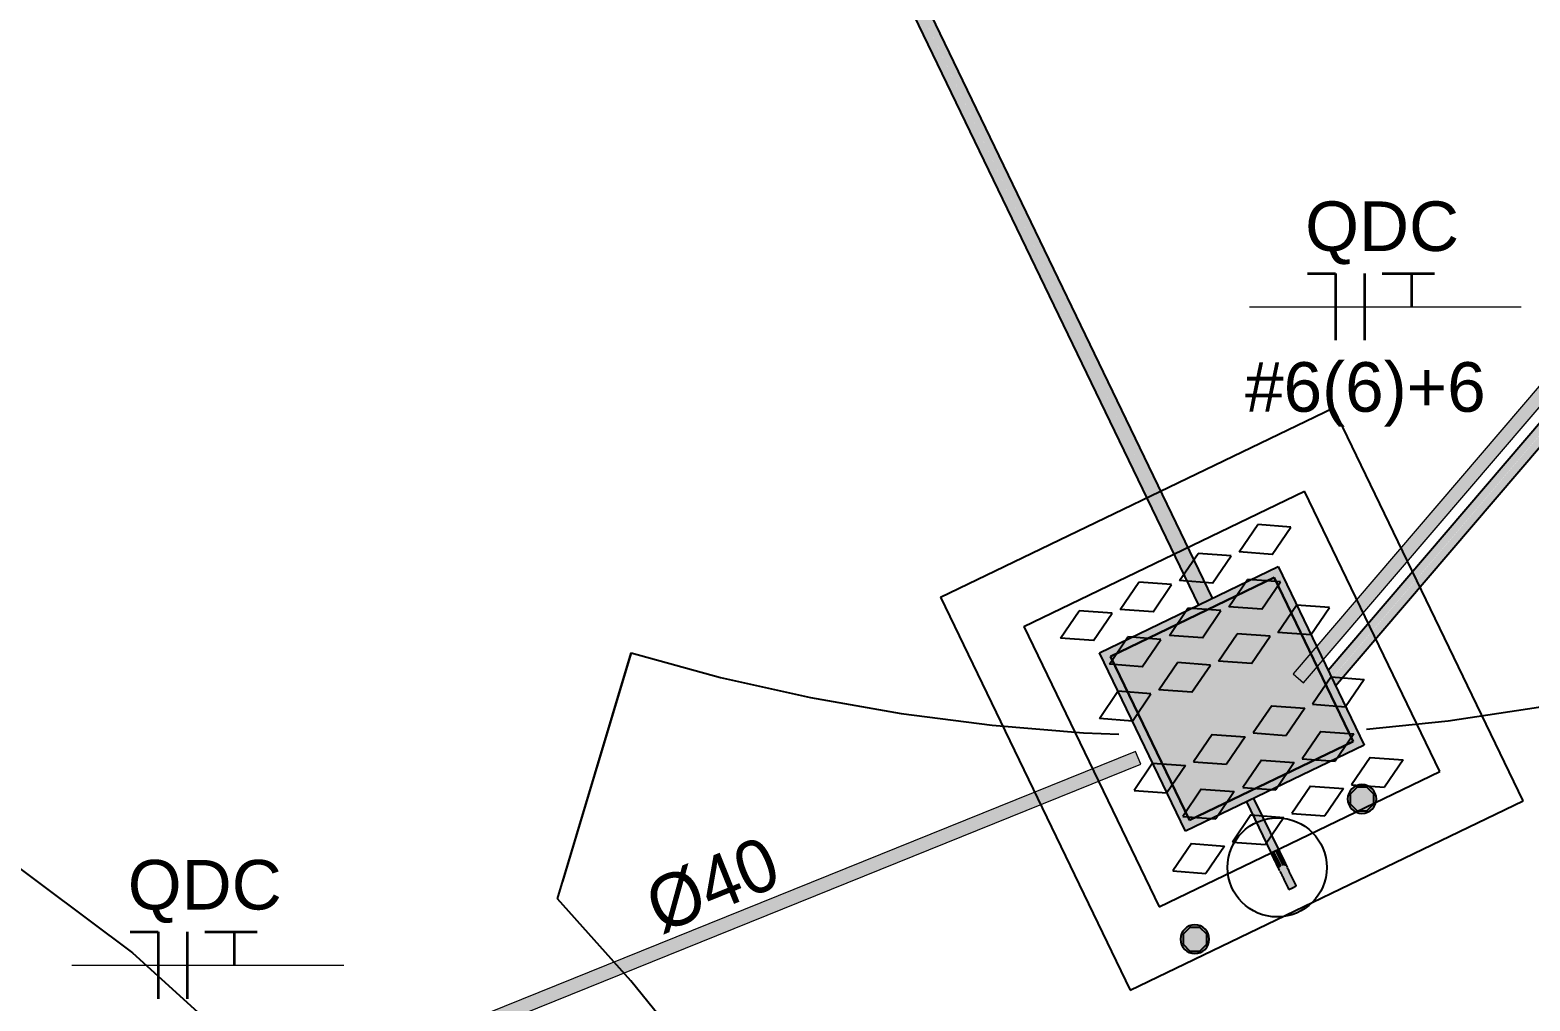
# Model space of a CAD drawing. Header units: metres. Extents: x 4 to 151, y -16 to 34.
# Drawn here: x 42.129 to 46.668, y 13.631 to 16.57 of the extents above; entities that cross this region are included whole.
import ezdxf

# ---------------------------------------------------------------- set-up
doc = ezdxf.new("R2010")
doc.units = ezdxf.units.M
doc.linetypes.add('IMPORT-_Tracejado pequeno', pattern=[2.25, 1.5, -0.75])
for name, color, linetype, lineweight in [('A-ANNO-NOTE', 7, 'Continuous', 9), ('Dispositivos elétricos', 7, 'Continuous', 50), ('E-ELE-QPM-IDEN', 7, 'Continuous', 9), ('E-POWR-CNDT', 7, 'Continuous', 25), ('E-POWR-CNDT-IDEN', 7, 'Continuous', 9), ('KIRYA - PAREDE', 7, 'Continuous', 35), ('KIRYA - PISO', 7, 'Continuous', 9)]:
    doc.layers.add(name, color=color, linetype=linetype, lineweight=lineweight)
doc.layers.add('Base Revit Coremas_dwg', color=7, linetype='Continuous', lineweight=9, true_color=0x767676)
doc.styles.add('Arial_2', font='arial.ttf', dxfattribs={"height": 0.15})
doc.styles.add('Century Gothic_4', font='GOTHIC.TTF', dxfattribs={"height": 0.16})

# ---------------------------------------------------------------- blocks, each defined once
blk = doc.blocks.new('Caixa de Passagem no Passeio - Caixa de Passagem no Passeio 2-V6-PLANTA BAIXA - TÉRREO')
at = {"layer": 'Dispositivos elétricos', "lineweight": 25, "true_color": 0x82482d}
blk.add_hatch(color=27, dxfattribs=at).paths.add_polyline_path([(-0.3, -0.3), (0.3, -0.3), (0.2996, -0.0141), (0.275, -0.0251), (0.275, -0.275), (-0.275, -0.275), (-0.275, 0.275), (0.275, 0.275), (0.275, 0.0209), (0.3, 0.0319), (0.3, 0.3), (-0.3, 0.3), (-0.3, -0.2629)])
at = {"layer": 'Dispositivos elétricos', "lineweight": 25, "true_color": 0x5a6266}
blk.add_hatch(color=251, dxfattribs=at).paths.add_polyline_path([(-0.275, -0.275), (0.275, -0.275), (0.275, -0.0249), (0.2165, -0.0498), (0.2007, -0.0118), (0.275, 0.0209), (0.275, 0.275), (-0.275, 0.275), (-0.275, -0.1978)])
at = {"layer": 'Dispositivos elétricos', "color": 253, "lineweight": 25, "true_color": 0xababab}
for p, q in [((-0.3, -0.3), (-0.3, 0.3)), ((-0.3, 0.3), (0.3, 0.3)), ((-0.275, -0.275), (-0.275, 0.275)), ((-0.275, 0.275), (0.275, 0.275)), ((-0.275, 0.275), (-0.275, -0.275)), ((0.275, 0.275), (-0.275, 0.275)), ((0.275, 0.275), (0.275, -0.275)), ((0.275, -0.275), (0.275, 0.275)), ((0.3, 0.3), (0.3, -0.3)), ((0.3, -0.3), (-0.3, -0.3)), ((0.275, -0.275), (-0.275, -0.275)), ((-0.275, -0.275), (0.275, -0.275))]:
    blk.add_line(p, q, dxfattribs=at)
blk = doc.blocks.new('PVC Corrugado Amarelo_Caixa de Octogonal 4x4 - PVC Corrugado Amarelo_Caixa de Octogonal 4x4-2829200-PLANTA BAIXA - TÉRREO')
at = {"layer": 'Dispositivos elétricos', "lineweight": 25, "true_color": 0xffff00}
h = blk.add_hatch(color=2, dxfattribs=at)
h.paths.add_polyline_path([(0, -0.0435), (0.0148, -0.0405), (0.0242, -0.0358), (0.0308, -0.0308), (0.0377, -0.0217), (0.0423, -0.0093), (0.0435, 0), (0.0405, 0.0148), (0.0358, 0.0242), (0.0308, 0.0308), (0.0205, 0.0382), (0.0093, 0.0423), (-0.0032, 0.0431), (-0.0113, 0.042), (-0.0253, 0.0349), (-0.031, 0.0304), (-0.0377, 0.0218), (-0.0424, 0.0082), (-0.0435, 0), (-0.0405, -0.0148), (-0.0358, -0.0242), (-0.0276, -0.0332), (-0.0217, -0.0377), (-0.0082, -0.0424), (-0.0032, -0.0431)])
h.paths.add_polyline_path([(0.0032, -0.0358), (-0.0153, -0.0353), (-0.0358, -0.0142), (-0.0353, 0.0153), (-0.0148, 0.0358), (0.0148, 0.0358), (0.0358, 0.0148), (0.0358, -0.0148), (0.0142, -0.0358), (0.0062, -0.0358)])
blk.add_hatch(color=2, dxfattribs=at).paths.add_polyline_path([(0.0148, -0.0358), (0.0358, -0.0148), (0.0358, 0.0148), (0.0148, 0.0358), (-0.0148, 0.0358), (-0.0358, 0.0148), (-0.0358, -0.0148), (-0.0148, -0.0358)])
at = {"layer": 'Dispositivos elétricos', "color": 253, "lineweight": 25, "true_color": 0xababab}
for p, q in [((-0.0148, 0.0358), (-0.0358, 0.0148)), ((-0.0358, 0.0148), (-0.0358, -0.0148)), ((0.0148, 0.0358), (-0.0148, 0.0358)), ((0.0358, 0.0148), (0.0148, 0.0358)), ((0.0358, -0.0148), (0.0358, 0.0148)), ((-0.0358, -0.0148), (-0.0148, -0.0358)), ((-0.0148, -0.0358), (0.0148, -0.0358)), ((0.0148, -0.0358), (0.0358, -0.0148))]:
    blk.add_line(p, q, dxfattribs=at)
for start, end in [(360, 180), (180, 360)]:
    blk.add_arc((0, 0), 0.0435, start, end, dxfattribs=at)
blk = doc.blocks.new('ELE_PRAÇA_COREMAS_rvt-1-PLANTA BAIXA - TÉRREO')
at = {"layer": 'E-POWR-CNDT', "lineweight": 5, "true_color": 0xbcbcbc}
for points in [[(22.6342, 14.6081), (29.2131, 22.31), (29.2019, 22.3333), (22.6233, 14.6306), (22.6327, 14.6112)], [(22.6454, 14.5848), (29.224, 22.2875), (29.2131, 22.31), (22.6344, 14.6076), (22.645, 14.5856)], [(22.2302, 14.8295), (22.2516, 14.8398), (20.561, 18.3446), (20.5398, 18.3344), (22.2179, 14.8551)], [(22.2516, 14.8398), (22.2729, 14.8501), (20.5817, 18.3546), (20.5612, 18.3447), (22.2442, 14.8551)]]:
    blk.add_hatch(color=9, dxfattribs=at).paths.add_polyline_path(points)
at = {"layer": 'E-POWR-CNDT', "lineweight": 5, "true_color": 0xffd4ab}
for points in [[(22.4506, 14.0785), (22.4619, 14.0839), (22.3871, 14.2391), (22.3758, 14.2336), (22.4506, 14.0787)], [(22.4619, 14.0839), (22.4728, 14.0902), (22.3973, 14.244), (22.3871, 14.2391), (22.459, 14.09)], [(22.4757, 14.0273), (22.4759, 14.0348), (22.4802, 14.0385), (22.4825, 14.0413), (22.4613, 14.0825), (22.4511, 14.0776), (22.4752, 14.0282)], [(22.4977, 14.0379), (22.4893, 14.0549), (22.4722, 14.0878), (22.4623, 14.083), (22.484, 14.0406), (22.4893, 14.0415), (22.4955, 14.0393), (22.4974, 14.0381)], [(22.5032, 13.9695), (22.5145, 13.975), (22.483, 14.0403), (22.4781, 14.036), (22.4766, 14.0331), (22.477, 14.0282), (22.4761, 14.0267), (22.4788, 14.022), (22.4891, 13.9988), (22.5031, 13.9697)], [(22.5145, 13.975), (22.5253, 13.9811), (22.5006, 14.0314), (22.4979, 14.0372), (22.4954, 14.0393), (22.4922, 14.0393), (22.488, 14.0414), (22.483, 14.0403), (22.5138, 13.9764)]]:
    blk.add_hatch(color=41, dxfattribs=at).paths.add_polyline_path(points)
h = blk.add_hatch(color=41, dxfattribs=at)
h.paths.add_polyline_path([(22.4761, 14.0267), (22.4771, 14.0305), (22.4761, 14.0305), (22.476, 14.0282)])
h.paths.add_polyline_path([(22.4922, 14.0393), (22.4935, 14.0403), (22.4893, 14.0415), (22.4922, 14.0393)])
at = {"layer": 'A-ANNO-NOTE', "color": 253, "lineweight": 25, "true_color": 0xababab}
for p, q in [((21.4502, 14.853), (22.6392, 15.4265)), ((23.2126, 14.2375), (22.6392, 15.4265)), ((21.7024, 14.765), (22.5511, 15.1743)), ((22.9604, 14.3256), (22.5511, 15.1743)), ((22.3535, 14.9902), (22.4098, 15.0728)), ((22.5095, 15.0654), (22.4098, 15.0728)), ((22.4532, 14.9828), (22.5095, 15.0654)), ((22.1733, 14.9033), (22.2296, 14.9859)), ((22.3294, 14.9785), (22.2296, 14.9859)), ((22.2731, 14.8959), (22.3294, 14.9785)), ((22.4532, 14.9828), (22.3535, 14.9902)), ((21.9932, 14.8164), (22.0495, 14.8991)), ((22.1492, 14.8916), (22.0495, 14.8991)), ((22.0929, 14.809), (22.1492, 14.8916)), ((22.2731, 14.8959), (22.1733, 14.9033)), ((22.3224, 14.8245), (22.3786, 14.9072)), ((22.4784, 14.8997), (22.3786, 14.9072)), ((22.4221, 14.8171), (22.4784, 14.8997)), ((21.4502, 14.853), (22.0237, 13.6641)), ((21.8131, 14.7295), (21.8693, 14.8122)), ((21.9691, 14.8048), (21.8693, 14.8122)), ((21.9128, 14.7221), (21.9691, 14.8048)), ((22.0929, 14.809), (21.9932, 14.8164)), ((22.1424, 14.7377), (22.1987, 14.8204)), ((22.2985, 14.813), (22.1987, 14.8204)), ((22.2422, 14.7303), (22.2985, 14.813)), ((22.4221, 14.8171), (22.3224, 14.8245)), ((22.471, 14.7466), (22.5273, 14.8292)), ((22.627, 14.8218), (22.5273, 14.8292)), ((22.5707, 14.7391), (22.627, 14.8218)), ((21.7024, 14.765), (22.1117, 13.9162)), ((21.9128, 14.7221), (21.8131, 14.7295)), ((21.9608, 14.6501), (22.0171, 14.7328)), ((22.1168, 14.7254), (22.0171, 14.7328)), ((22.0605, 14.6427), (22.1168, 14.7254)), ((22.2422, 14.7303), (22.1424, 14.7377)), ((22.2908, 14.6597), (22.3471, 14.7423)), ((22.4469, 14.7349), (22.3471, 14.7423)), ((22.3906, 14.6523), (22.4469, 14.7349)), ((22.5707, 14.7391), (22.471, 14.7466)), ((22.3906, 14.6523), (22.2908, 14.6597)), ((22.0605, 14.6427), (21.9608, 14.6501)), ((22.1107, 14.5728), (22.167, 14.6554)), ((22.2667, 14.648), (22.167, 14.6554)), ((22.2104, 14.5654), (22.2667, 14.648)), ((21.9306, 14.4859), (21.9868, 14.5686)), ((22.0866, 14.5612), (21.9868, 14.5686)), ((22.2104, 14.5654), (22.1107, 14.5728)), ((22.6321, 14.6118), (22.5758, 14.5292)), ((22.6321, 14.6118), (22.7318, 14.6044)), ((22.7318, 14.6044), (22.6756, 14.5218)), ((22.0303, 14.4785), (22.0866, 14.5612)), ((22.452, 14.525), (22.3957, 14.4423)), ((22.452, 14.525), (22.5517, 14.5175)), ((22.5758, 14.5292), (22.6756, 14.5218)), ((22.0303, 14.4785), (21.9306, 14.4859)), ((22.5517, 14.5175), (22.4954, 14.4349)), ((22.2718, 14.4381), (22.2155, 14.3554)), ((22.2718, 14.4381), (22.3716, 14.4307)), ((22.3957, 14.4423), (22.4954, 14.4349)), ((22.6006, 14.447), (22.5443, 14.3643)), ((22.6006, 14.447), (22.7003, 14.4396)), ((22.7003, 14.4396), (22.644, 14.3569)), ((22.3716, 14.4307), (22.3153, 14.348)), ((22.0917, 14.3512), (22.0354, 14.2685)), ((22.0917, 14.3512), (22.1914, 14.3438)), ((22.1914, 14.3438), (22.1351, 14.2611)), ((22.2155, 14.3554), (22.3153, 14.348)), ((22.4207, 14.3602), (22.3644, 14.2776)), ((22.4207, 14.3602), (22.5204, 14.3528)), ((22.5204, 14.3528), (22.4641, 14.2702)), ((22.5443, 14.3643), (22.644, 14.3569)), ((22.7496, 14.3682), (22.6933, 14.2856)), ((22.7496, 14.3682), (22.8493, 14.3608)), ((22.8493, 14.3608), (22.793, 14.2782)), ((22.1117, 13.9162), (22.9604, 14.3256)), ((22.0354, 14.2685), (22.1351, 14.2611)), ((22.239, 14.2726), (22.1828, 14.19)), ((22.239, 14.2726), (22.3388, 14.2652)), ((22.3388, 14.2652), (22.2825, 14.1826)), ((22.3644, 14.2776), (22.4641, 14.2702)), ((22.5695, 14.2813), (22.5132, 14.1987)), ((22.5695, 14.2813), (22.6692, 14.2739)), ((22.6692, 14.2739), (22.6129, 14.1913)), ((22.6933, 14.2856), (22.793, 14.2782)), ((22.0237, 13.6641), (23.2126, 14.2375)), ((22.1828, 14.19), (22.2825, 14.1826)), ((22.3893, 14.1945), (22.333, 14.1118)), ((22.3893, 14.1945), (22.489, 14.187)), ((22.489, 14.187), (22.4328, 14.1044)), ((22.5132, 14.1987), (22.6129, 14.1913)), ((22.2092, 14.1076), (22.1529, 14.0249)), ((22.2092, 14.1076), (22.3089, 14.1002)), ((22.3089, 14.1002), (22.2526, 14.0175)), ((22.333, 14.1118), (22.4328, 14.1044)), ((22.1529, 14.0249), (22.2526, 14.0175))]:
    blk.add_line(p, q, dxfattribs=at)
at = {"layer": 'E-POWR-CNDT', "color": 21, "true_color": 0xffabab}
for p, q in [((29.2019, 22.3333), (22.6229, 14.6314)), ((22.6454, 14.5848), (29.2244, 22.2866)), ((22.2729, 14.8501), (20.5825, 18.355)), ((20.5398, 18.3344), (22.2302, 14.8295))]:
    blk.add_line(p, q, dxfattribs=at)
at = {"layer": 'E-POWR-CNDT', "color": 253, "true_color": 0xababab}
for p, q in [((22.3758, 14.2336), (22.4506, 14.0785)), ((22.4732, 14.0894), (22.3984, 14.2445)), ((22.4506, 14.0785), (22.4511, 14.0776)), ((22.4736, 14.0885), (22.4732, 14.0894)), ((22.5149, 13.9741), (22.5262, 13.9795)), ((22.5262, 13.9795), (22.5257, 13.9804)), ((22.5032, 13.9695), (22.5036, 13.9686)), ((22.5036, 13.9686), (22.5149, 13.9741))]:
    blk.add_line(p, q, dxfattribs=at)
at = {"layer": 'E-POWR-CNDT', "color": 253, "true_color": 0xababab, "flags": 128}
for points in [[(22.4761, 14.0257), (22.4758, 14.0263), (22.4755, 14.027), (22.4751, 14.0278), (22.4747, 14.0287), (22.4742, 14.0297), (22.4737, 14.0307), (22.4732, 14.0318), (22.4726, 14.033), (22.472, 14.0343), (22.4714, 14.0356), (22.4707, 14.037), (22.47, 14.0384), (22.4692, 14.04), (22.4685, 14.0415), (22.4677, 14.0432), (22.4669, 14.0449), (22.466, 14.0466), (22.4652, 14.0484), (22.4643, 14.0503), (22.4634, 14.0521), (22.4624, 14.0541), (22.4615, 14.056), (22.4605, 14.058), (22.4595, 14.0601), (22.4586, 14.0621), (22.4576, 14.0642), (22.4565, 14.0663), (22.4555, 14.0684), (22.4545, 14.0706), (22.4534, 14.0727), (22.4524, 14.0749), (22.4514, 14.077), (22.4511, 14.0776)], [(22.4736, 14.0885), (22.4746, 14.0863), (22.4757, 14.0842), (22.4767, 14.082), (22.4778, 14.0799), (22.4788, 14.0777), (22.4798, 14.0756), (22.4808, 14.0735), (22.4818, 14.0715), (22.4828, 14.0694), (22.4838, 14.0674), (22.4847, 14.0655), (22.4856, 14.0635), (22.4866, 14.0616), (22.4874, 14.0598), (22.4883, 14.058), (22.4892, 14.0562), (22.49, 14.0545), (22.4908, 14.0528), (22.4916, 14.0512), (22.4923, 14.0497), (22.493, 14.0482), (22.4937, 14.0468), (22.4943, 14.0455), (22.495, 14.0442), (22.4955, 14.043), (22.4961, 14.0419), (22.4966, 14.0408), (22.4971, 14.0398), (22.4975, 14.0389), (22.4979, 14.0381), (22.4983, 14.0374), (22.4986, 14.0367)], [(22.4771, 14.0236), (22.4772, 14.0235), (22.4772, 14.0234), (22.4773, 14.0232), (22.4775, 14.0229), (22.4777, 14.0225), (22.4779, 14.022), (22.4782, 14.0215), (22.4785, 14.0208), (22.4788, 14.0201), (22.4792, 14.0193), (22.4796, 14.0184), (22.4801, 14.0175), (22.4806, 14.0164), (22.4811, 14.0153), (22.4817, 14.0141), (22.4823, 14.0129), (22.4829, 14.0115), (22.4836, 14.0102), (22.4843, 14.0087), (22.4851, 14.0072), (22.4858, 14.0056), (22.4866, 14.004), (22.4874, 14.0023), (22.4883, 14.0005), (22.4891, 13.9987), (22.49, 13.9969), (22.4909, 13.995), (22.4919, 13.9931), (22.4928, 13.9911), (22.4938, 13.9891), (22.4947, 13.9871), (22.4957, 13.985), (22.4967, 13.9829), (22.4978, 13.9808), (22.4988, 13.9787), (22.4998, 13.9766), (22.5009, 13.9744), (22.5019, 13.9723), (22.5029, 13.9701), (22.5032, 13.9695)], [(22.5257, 13.9804), (22.5247, 13.9825), (22.5236, 13.9847), (22.5226, 13.9869), (22.5216, 13.989), (22.5206, 13.9911), (22.5195, 13.9932), (22.5185, 13.9953), (22.5175, 13.9974), (22.5165, 13.9994), (22.5156, 14.0014), (22.5146, 14.0034), (22.5137, 14.0053), (22.5128, 14.0072), (22.5119, 14.0091), (22.511, 14.0109), (22.5102, 14.0127), (22.5093, 14.0144), (22.5085, 14.016), (22.5078, 14.0176), (22.507, 14.0192), (22.5063, 14.0206), (22.5056, 14.022), (22.505, 14.0234), (22.5044, 14.0247), (22.5038, 14.0259), (22.5033, 14.027), (22.5027, 14.028), (22.5023, 14.029), (22.5018, 14.0299), (22.5014, 14.0308), (22.5011, 14.0315), (22.5008, 14.0322), (22.5005, 14.0327), (22.5002, 14.0332), (22.5, 14.0336), (22.4999, 14.034), (22.4998, 14.0342), (22.4997, 14.0344), (22.4997, 14.0344), (22.4997, 14.0344)]]:
    blk.add_lwpolyline(points, dxfattribs=at)
at = {"layer": 'Dispositivos elétricos', "color": 253, "lineweight": 25, "true_color": 0xababab, "rotation": 25.74813270138812}
blk.add_blockref('Caixa de Passagem no Passeio - Caixa de Passagem no Passeio 2-V6-PLANTA BAIXA - TÉRREO', (22.3314, 14.5453), dxfattribs=at)
at = {"layer": 'Dispositivos elétricos', "color": 253, "lineweight": 25, "true_color": 0xababab}
for p in [(22.7251, 14.2426), (22.2195, 13.8184)]:
    blk.add_blockref('PVC Corrugado Amarelo_Caixa de Octogonal 4x4 - PVC Corrugado Amarelo_Caixa de Octogonal 4x4-2829200-PLANTA BAIXA - TÉRREO', p, dxfattribs=at)
blk = doc.blocks.new('Base Revit Coremas_dwg-8208185-PLANTA BAIXA - TÉRREO')
at = {"layer": 'KIRYA - PAREDE', "color": 254, "linetype": 'IMPORT-_Tracejado pequeno', "lineweight": 25, "true_color": 0xe3e3e3}
blk.add_circle((22.4686, 14.0356), 0.15, dxfattribs=at)
blk.add_circle((22.4686, 14.0356), 0.15, dxfattribs=at)
at = {"layer": 'KIRYA - PISO', "color": 254, "linetype": 'IMPORT-_Tracejado pequeno', "lineweight": 25, "true_color": 0xe3e3e3, "flags": 128}
blk.add_lwpolyline([(20.2908, 13.9401), (20.5141, 14.6848)], close=True, dxfattribs=at)
at = {"layer": 'KIRYA - PISO', "color": 254, "linetype": 'IMPORT-_Tracejado pequeno', "lineweight": 25, "true_color": 0xe3e3e3}
for radius in [6, 6, 5, 5]:
    blk.add_circle((15.1891, 9.1472), radius, dxfattribs=at)
for centre, radius, start, end in [((22.2366, 20.4323), 6, 253.31616, 295.74813), ((22.2366, 20.4323), 6, 253.31616, 295.74813), ((15.1891, 9.1472), 7, 360, 43.21246), ((15.1891, 9.1472), 7, 360, 43.21246)]:
    blk.add_arc(centre, radius, start, end, dxfattribs=at)
blk = doc.blocks.new('Fiação_Tag Paineis - 2_ FNT-3068468-PLANTA BAIXA - TÉRREO')
at = {"layer": 'E-ELE-QPM-IDEN', "color": 5, "lineweight": 35, "true_color": 0x0000ff}
for p, q in [((-0.002268, -0.001642), (-0.001419, -0.001642)), ((-0.001419, -0.001642), (-0.001419, -0.003664))]:
    blk.add_line(p, q, dxfattribs=at)
at = {"layer": 'E-ELE-QPM-IDEN', "color": 1, "lineweight": 35, "true_color": 0xff0000}
blk.add_line((-0.000546, -0.001642), (-0.000546, -0.003664), dxfattribs=at)
at = {"layer": 'E-ELE-QPM-IDEN', "color": 94, "lineweight": 35, "true_color": 0x009f00}
for p, q in [((-0.000013, -0.001642), (0.001577, -0.001642)), ((0.000879, -0.001642), (0.000879, -0.002653))]:
    blk.add_line(p, q, dxfattribs=at)
at = {"layer": 'E-ELE-QPM-IDEN'}
blk.add_line((-0.004029, -0.002653), (0.004194, -0.002653), dxfattribs=at)

msp = doc.modelspace()

# ---------------------------------------------------------------- hatches: boundary and pattern name
at = {"layer": 'E-POWR-CNDT', "lineweight": 5, "true_color": 0x353535}
h = msp.add_hatch(color=250, dxfattribs=at)
h.paths.add_polyline_path([(45.967, 14.6076), (52.7064, 22.4918), (52.6901, 22.5049), (45.9516, 14.6208), (45.9629, 14.6112)])
h.paths.add_polyline_path([(45.9557, 14.6256), (45.9557, 14.6256), (45.959, 14.6295)])
msp.add_hatch(color=250, dxfattribs=at).paths.add_polyline_path([(45.9829, 14.594), (52.7218, 22.4786), (52.7064, 22.4918), (45.967, 14.6076), (45.9824, 14.5945)])
h = msp.add_hatch(color=250, dxfattribs=at)
h.paths.add_polyline_path([(37.434, 11.1157), (40.3338, 12.2873), (40.3051, 12.2983), (37.4249, 11.1335), (37.4315, 11.1205)])
h.paths.add_polyline_path([(40.369, 12.3015), (45.4822, 14.3674), (45.4744, 14.3868), (40.3413, 12.3122), (40.3643, 12.3033)])
h = msp.add_hatch(color=250, dxfattribs=at)
h.paths.add_polyline_path([(37.4426, 11.0966), (40.3615, 12.2767), (40.3338, 12.2873), (37.4342, 11.1153), (37.4426, 11.0966)])
h.paths.add_polyline_path([(40.3976, 12.2905), (45.4898, 14.3486), (45.4822, 14.3674), (40.369, 12.3015), (40.3973, 12.2907)])

# ---------------------------------------------------------------- linework, layer by layer
at = {"layer": 'E-POWR-CNDT', "lineweight": 9}
for p, q in [((52.6905, 22.5054), (45.9511, 14.6212)), ((45.9829, 14.594), (52.7224, 22.4782)), ((45.9511, 14.6212), (45.9829, 14.594)), ((45.4744, 14.3868), (40.4762, 12.3675)), ((45.4901, 14.348), (45.4744, 14.3868)), ((40.5336, 12.3454), (45.4901, 14.348))]:
    msp.add_line(p, q, dxfattribs=at)

# ---------------------------------------------------------------- block references
at = {"lineweight": 5}
msp.add_blockref('ELE_PRAÇA_COREMAS_rvt-1-PLANTA BAIXA - TÉRREO', (23.4343, 0), dxfattribs=at)
at = {"layer": 'Base Revit Coremas_dwg', "color": 254, "linetype": 'IMPORT-_Tracejado pequeno', "lineweight": 25, "true_color": 0xe3e3e3}
msp.add_blockref('Base Revit Coremas_dwg-8208185-PLANTA BAIXA - TÉRREO', (23.4343, 0), dxfattribs=at)
at = {"layer": 'E-ELE-QPM-IDEN', "xscale": 99.99999999999993, "yscale": 99.99999999999993, "zscale": 99.99999999999993}
for p in [(46.2216, 15.9974), (42.6594, 14.0048)]:
    msp.add_blockref('Fiação_Tag Paineis - 2_ FNT-3068468-PLANTA BAIXA - TÉRREO', p, dxfattribs=at)

# ---------------------------------------------------------------- texts
at = {"layer": 'E-ELE-QPM-IDEN', "char_height": 0.15, "attachment_point": 1, "style": 'Arial_2'}
for s, insert, width in [('QDC', (45.9875, 16.0508), 0.569198), ('#6(6)+6', (45.8057, 15.5644), 0.905907), ('QDC', (42.4254, 14.0582), 0.569198)]:
    msp.add_mtext(s, dxfattribs=dict(at, insert=insert, width=width))
at = {"layer": 'E-POWR-CNDT-IDEN', "insert": (43.9764, 13.9832), "char_height": 0.16, "width": 0.545147, "attachment_point": 1, "rotation": 22, "style": 'Century Gothic_4'}
msp.add_mtext('Ø40', dxfattribs=at)

doc.saveas('drawing.dxf')
